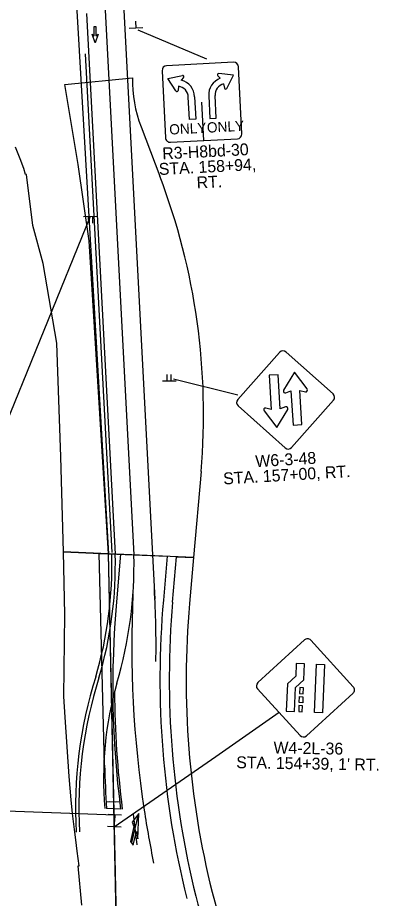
# Model space of a CAD drawing. Extents: x 134216 to 153308, y 327088 to 339865.
# Drawn here: x 152651 to 152864, y 330303 to 330822 of the extents above; entities that cross this region are included whole.
import ezdxf

# ---------------------------------------------------------------- set-up
doc = ezdxf.new("R2010")
doc.units = 0
for name, color, linetype in [('GE_X_Alignment_500_Stations', 7, 'Continuous'), ('MT_P_Cells', 7, 'Continuous'), ('MT_P_Temp_Road', 7, 'Continuous'), ('MT_P_Work_Area', 7, 'Continuous'), ('PV_P_Saw_Cut_Line', 7, 'Continuous'), ('PV_P_Shoulder', 7, 'Continuous'), ('RD_X_Misc_Items', 7, 'Continuous'), ('RD_X_Wall', 7, 'Continuous'), ('RW_X_Esmt_SH', 7, 'Continuous'), ('SC_Shading2', 7, 'Continuous'), ('SH_Text', 7, 'Continuous')]:
    doc.layers.add(name, color=color, linetype=linetype)

msp = doc.modelspace()

# ---------------------------------------------------------------- linework, layer by layer
at = {"layer": 'GE_X_Alignment_500_Stations'}
for p, q in [((152718.36, 330335.99), (152722.27, 330352.41)), ((152722.4, 330352.93), (152718.4, 330347.98)), ((152719.35, 330352.58), (152719.35, 330352.58)), ((152721.43, 330334.54), (152719.35, 330352.58)), ((152721.82, 330338.09), (152722.4, 330352.93)), ((152719.5, 330345.35), (152717.43, 330336.55)), ((152718.4, 330347.98), (152719.5, 330345.35)), ((152719.12, 330334.28), (152721.03, 330342.38)), ((152720.32, 330344.2), (152720.32, 330344.2)), ((152721.03, 330342.38), (152721.82, 330338.09)), ((152717.43, 330336.55), (152719.12, 330334.28)), ((152721.43, 330334.54), (152721.43, 330334.54))]:
    msp.add_line(p, q, dxfattribs=at)
at = {"layer": 'MT_P_Cells'}
for p, q in [((152721.82, 330814.6), (152762.38, 330797.52)), ((152693.79, 330704.71), (152628.79, 330545.56)), ((152742.84, 330609.08), (152780.83, 330599.61)), ((152592.22, 330356.36), (152708.22, 330352.2))]:
    msp.add_line(p, q, dxfattribs=at)
msp.add_lwpolyline([(152707.92, 330345.15), (152767.92, 330386.61), (152805.1, 330412.62)], dxfattribs=at)
at = {"layer": 'MT_P_Temp_Road'}
msp.add_arc((153357.73, 330451.64), 639.5, 177.2421, 188.69762, dxfattribs=at)
at = {"layer": 'MT_P_Work_Area'}
for p, q in [((152723.7, 330757.45), (152734.77, 330728.46)), ((152711.64, 330355.54), (152703.4, 330355.9))]:
    msp.add_line(p, q, dxfattribs=at)
for points in [[(152759.1, 330554.38), (152754.67, 330503.81), (152704.45, 330505.99), (152693.15, 330690.37), (152686.67, 330735.36), (152678.82, 330782.33), (152718.64, 330786.37)], [(152702.19, 330381.39), (152698.93, 330506.23), (152711.68, 330505.68), (152709.22, 330477.64)]]:
    msp.add_lwpolyline(points, dxfattribs=at)
for centre, radius, start, end in [((152795.63, 330784.94), 77, 178.9319, 200.9103), ((152368.59, 330588.56), 392, 354.9976, 20.9103), ((153278.05, 330427.85), 571, 174.9976, 187.275), ((153300.99, 330397.02), 599, 181.49511, 183.93618)]:
    msp.add_arc(centre, radius, start, end, dxfattribs=at)
at = {"layer": 'PV_P_Saw_Cut_Line'}
msp.add_line((152701.67, 330842.3), (152719.52, 330505.34), dxfattribs=at)
for centre, radius, start, end in [((152474.57, 330499.57), 245, 343.4637, 1.3486), ((152905.51, 330373.86), 203.91, 164.0647, 185.041), ((153278.05, 330427.85), 570, 180.3123, 187.2923)]:
    msp.add_arc(centre, radius, start, end, dxfattribs=at)
at = {"layer": 'PV_P_Shoulder'}
for p, q in [((152690.85, 330800.56), (152706.41, 330506.77)), ((152690.85, 330800.56), (152706.41, 330506.77)), ((152708.8, 330359.67), (152702.99, 330359.92)), ((152710.92, 330359.58), (152705.12, 330359.83))]:
    msp.add_line(p, q, dxfattribs=at)
for centre, radius, start, end in [((152474.57, 330499.57), 232, 343.4637, 1.529), ((152938.05, 330356.65), 253.03, 162.3257, 183.3019)]:
    msp.add_arc(centre, radius, start, end, dxfattribs=at)
at = {"layer": 'RD_X_Misc_Items'}
for p, q in [((152723.7, 330757.45), (152734.77, 330728.46)), ((152759.1, 330554.38), (152754.67, 330503.81))]:
    msp.add_line(p, q, dxfattribs=at)
for centre, radius, start, end in [((152795.63, 330784.94), 77, 178.9319, 200.9103), ((152368.59, 330588.56), 392, 354.9976, 20.9103)]:
    msp.add_arc(centre, radius, start, end, dxfattribs=at)
at = {"layer": 'RD_X_Wall'}
for points in [[(152632.24, 330866.72), (152661.84, 330862.84), (152685.29, 330836.12), (152704.46, 330505.99), (152677.9, 330507.15), (152676.44, 330563.14), (152674.08, 330630.02), (152665.95, 330676.9), (152659.94, 330699.42), (152656.1, 330729.38), (152655.59, 330729.34), (152654.6, 330732.89), (152652.39, 330738.66), (152649.74, 330745.59)], [(152688.75, 330299), (152686.69, 330322.08), (152687.18, 330322.12), (152686.06, 330330.82), (152685.19, 330337.5), (152684.39, 330343.67), (152683.3, 330352.9), (152682.45, 330361), (152681.26, 330374.76), (152678.91, 330409.73), (152678.11, 330421.83), (152678.78, 330470.29), (152677.94, 330507.14), (152704.41, 330506), (152709.83, 330255.19)], [(152752.36, 329029.04), (152756.24, 328905.13), (152727.83, 328904.24), (152720.84, 329117.96), (152719.64, 329204.6), (152721.5, 329295.02), (152716.39, 329583.37), (152712.24, 329881.09), (152710.19, 330163.67), (152709.84, 330255.34), (152704.43, 330505.99), (152739.18, 330504.49), (152736.92, 330478.74)], [(152742.34, 330477.48), (152742.34, 330477.48), (152744.68, 330504.25), (152754.68, 330503.81), (152752.3, 330476.61)]]:
    msp.add_lwpolyline(points, dxfattribs=at)
for centre, radius, start, end in [((153270.38, 330432.04), 535.5, 174.9976, 193.9443), ((153270.38, 330432.04), 530, 175.0815, 193.9443), ((153267.25, 330431.54), 516.92, 174.9976, 193.975), ((152979.23, 330359.75), 230, 193.9443, 232.2261), ((152979.12, 330359.83), 220, 193.975, 218.9226)]:
    msp.add_arc(centre, radius, start, end, dxfattribs=at)
at = {"layer": 'RW_X_Esmt_SH'}
for p, q in [((152720.77, 330815.64), (152720.55, 330819.63)), ((152724.76, 330815.86), (152716.77, 330815.42)), ((152720.77, 330815.64), (152720.77, 330815.64)), ((152739.55, 330785.98), (152748.11, 330787.71)), ((152744.23, 330778.61), (152739.55, 330785.98)), ((152748.83, 330786.48), (152747.48, 330784.9)), ((152768.96, 330787.51), (152770.47, 330786.06)), ((152778.24, 330787.94), (152769.55, 330788.8)), ((152774.33, 330780.13), (152778.24, 330787.94)), ((152745.86, 330781.39), (152745.61, 330778.94)), ((152772.43, 330782.74), (152772.92, 330780.32)), ((152755.35, 330775.23), (152756.02, 330761.95)), ((152763.62, 330775.65), (152764.29, 330762.37)), ((152768.05, 330762.56), (152767.37, 330775.85)), ((152752.26, 330761.76), (152751.59, 330775.04)), ((152760.8, 330749.38), (152759.66, 330771.93)), ((152756.02, 330761.95), (152752.26, 330761.76)), ((152764.29, 330762.37), (152768.05, 330762.56)), ((152689.79, 330704.66), (152697.79, 330704.77)), ((152692.59, 330704.7), (152692.65, 330700.7)), ((152693.79, 330704.71), (152693.79, 330704.71)), ((152694.99, 330704.73), (152695.05, 330700.73)), ((152739.16, 330607.67), (152739.15, 330611.67)), ((152741.56, 330607.68), (152741.55, 330611.68)), ((152804.69, 330611.43), (152799.39, 330611.11)), ((152799.39, 330611.11), (152800.57, 330590.99)), ((152805.88, 330591.31), (152804.69, 330611.43)), ((152814.18, 330612.87), (152807.81, 330602.28)), ((152821.76, 330603.1), (152814.18, 330612.87)), ((152744.36, 330607.69), (152736.36, 330607.66)), ((152740.36, 330607.67), (152740.36, 330607.67)), ((152809.1, 330600.74), (152812.17, 330601.9)), ((152812.17, 330601.9), (152813.36, 330581.78)), ((152818.66, 330582.09), (152817.47, 330602.21)), ((152817.47, 330602.21), (152820.66, 330601.42)), ((152796.29, 330590.11), (152803.86, 330580.33)), ((152800.57, 330590.99), (152797.38, 330591.79)), ((152803.86, 330580.33), (152810.24, 330590.93)), ((152808.95, 330592.47), (152805.88, 330591.31)), ((152813.36, 330581.78), (152818.66, 330582.09)), ((152815.31, 330441.42), (152814.98, 330433.93)), ((152820.09, 330441.2), (152815.31, 330441.42)), ((152819.67, 330431.74), (152820.09, 330441.2)), ((152826, 330412.58), (152827.26, 330440.89)), ((152827.26, 330440.89), (152832.03, 330440.68)), ((152832.03, 330440.68), (152830.78, 330412.37)), ((152814.98, 330433.93), (152810.09, 330429.45)), ((152810.09, 330429.45), (152809.37, 330413.32)), ((152814.77, 330427.26), (152819.67, 330431.74)), ((152814.15, 330413.11), (152814.77, 330427.26)), ((152817.34, 330427.15), (152817.18, 330423.61)), ((152817.18, 330423.61), (152819.31, 330423.51)), ((152819.46, 330427.05), (152817.34, 330427.15)), ((152819.31, 330423.51), (152819.46, 330427.05)), ((152816.95, 330418.3), (152817.11, 330421.84)), ((152819.07, 330418.21), (152816.95, 330418.3)), ((152817.11, 330421.84), (152819.23, 330421.74)), ((152819.23, 330421.74), (152819.07, 330418.21)), ((152809.37, 330413.32), (152814.15, 330413.11)), ((152816.87, 330416.53), (152816.71, 330412.99)), ((152816.71, 330412.99), (152818.84, 330412.9)), ((152818.99, 330416.44), (152816.87, 330416.53)), ((152818.84, 330412.9), (152818.99, 330416.44)), ((152830.78, 330412.37), (152826, 330412.58)), ((152712.22, 330352.06), (152704.23, 330352.35)), ((152708.22, 330352.2), (152708.08, 330348.21)), ((152711.91, 330344.95), (152703.92, 330345.36)), ((152707.92, 330345.15), (152708.12, 330349.15))]:
    msp.add_line(p, q, dxfattribs=at)
for points in [[(152778.25, 330795.48), (152738.78, 330793.47)], [(152783.21, 330753.34), (152781.21, 330792.8)], [(152736.11, 330790.51), (152738.11, 330751.05)], [(152741.07, 330748.38), (152780.54, 330750.38)], [(152809.24, 330624.84), (152837.04, 330600.14)], [(152780.79, 330596.82), (152805.49, 330624.62)], [(152837.26, 330596.39), (152812.56, 330568.59)], [(152808.81, 330568.37), (152781.01, 330593.07)], [(152820.07, 330455.23), (152792.64, 330430.12)], [(152848.93, 330427.63), (152823.82, 330455.06)], [(152792.47, 330426.37), (152817.58, 330398.93)], [(152821.33, 330398.77), (152848.77, 330423.88)]]:
    msp.add_lwpolyline(points, dxfattribs=at)
for centre, radius, start, end in [((152738.93, 330790.66), 2.82, 92.9065, 182.9065), ((152778.39, 330792.66), 2.82, 2.9065, 92.9065), ((152748.26, 330786.97), 0.753, 319.5682, 101.4463), ((152774.14, 330776.19), 10.54, 110.3968, 182.9065), ((152769.48, 330788.05), 0.753, 84.3668, 226.2449), ((152744.82, 330774.7), 6.77, 2.9065, 81.2062), ((152744.82, 330774.7), 10.54, 2.9065, 75.4163), ((152774.14, 330776.19), 6.77, 104.6069, 182.9065), ((152744.87, 330779.01), 0.753, 212.4138, 354.2919), ((152773.66, 330780.47), 0.753, 191.5212, 333.3993), ((152740.93, 330751.19), 2.82, 182.9065, 272.9065), ((152780.39, 330753.2), 2.82, 272.9065, 2.9065), ((152807.47, 330622.85), 2.66, 48.3768, 138.3768), ((152808.72, 330601.73), 1.06, 148.9713, 290.7431), ((152820.92, 330602.45), 1.06, 256.0106, 37.7823), ((152835.27, 330598.15), 2.66, 318.3768, 48.3768), ((152782.77, 330595.06), 2.66, 138.3768, 228.3768), ((152797.13, 330590.76), 1.06, 76.0106, 217.7823), ((152809.33, 330591.48), 1.06, 328.9713, 110.7431), ((152810.57, 330570.35), 2.66, 228.3768, 318.3768), ((152821.86, 330453.27), 2.66, 42.4677, 132.4677), ((152794.43, 330428.16), 2.66, 132.4677, 222.4677), ((152846.97, 330425.84), 2.66, 312.4677, 42.4677), ((152819.54, 330400.73), 2.66, 222.4677, 312.4677)]:
    msp.add_arc(centre, radius, start, end, dxfattribs=at)
at = {"layer": 'SC_Shading2'}
for p, q in [((152696.69, 330807.04), (152694.86, 330812.01)), ((152694.86, 330812.01), (152696.12, 330811.03)), ((152696.01, 330816.53), (152697.01, 330816.55)), ((152696.12, 330811.03), (152696.01, 330816.53)), ((152696.51, 330816.54), (152696.51, 330816.54)), ((152698.33, 330812.07), (152696.69, 330807.04)), ((152697.01, 330816.55), (152697.12, 330811.05)), ((152697.12, 330811.05), (152698.33, 330812.07)), ((152696.69, 330807.04), (152696.69, 330807.04))]:
    msp.add_line(p, q, dxfattribs=at)
at = {"layer": 'SH_Text'}
for p, q in [((152713.11, 330834.03), (152731.91, 330479.21)), ((152691.6, 330824.15), (152708.47, 330505.82))]:
    msp.add_line(p, q, dxfattribs=at)
for centre, radius, start, end in [((152474.57, 330499.57), 234, 343.4637, 1.529), ((152157.8, 330451.8), 574.76, 359.06814, 3.33173), ((152938.05, 330356.65), 251.03, 162.3257, 183.3019), ((153357.73, 330451.64), 639.5, 188.69762, 191.53119)]:
    msp.add_arc(centre, radius, start, end, dxfattribs=at)

# ---------------------------------------------------------------- texts
at = {"layer": 'MT_P_Cells'}
for s, rotation, p in [('R3-H8bd-30', 2.9065, (152736.42, 330738.25)), ('STA. 158+94,', 2.9065, (152734.39, 330729.08)), ('RT.', 2.9065, (152756.68, 330721.14)), ('W6-3-48', 3.3768, (152791.36, 330556.98)), ('STA. 157+00, RT.', 3.3768, (152772.38, 330546.78)), ('W4-2L-36', 358.981, (152801.8, 330388.38)), ("STA. 154+39, 1' RT.", 358.981, (152779.81, 330379.71))]:
    msp.add_text(s, height=7, rotation=rotation, dxfattribs=at).set_placement(p)
at = {"layer": 'RW_X_Esmt_SH'}
for p in [(152740.51, 330752.87), (152762.73, 330754)]:
    msp.add_text('ONLY', height=6.021, rotation=2.9065, dxfattribs=at).set_placement(p)

doc.saveas('drawing.dxf')
